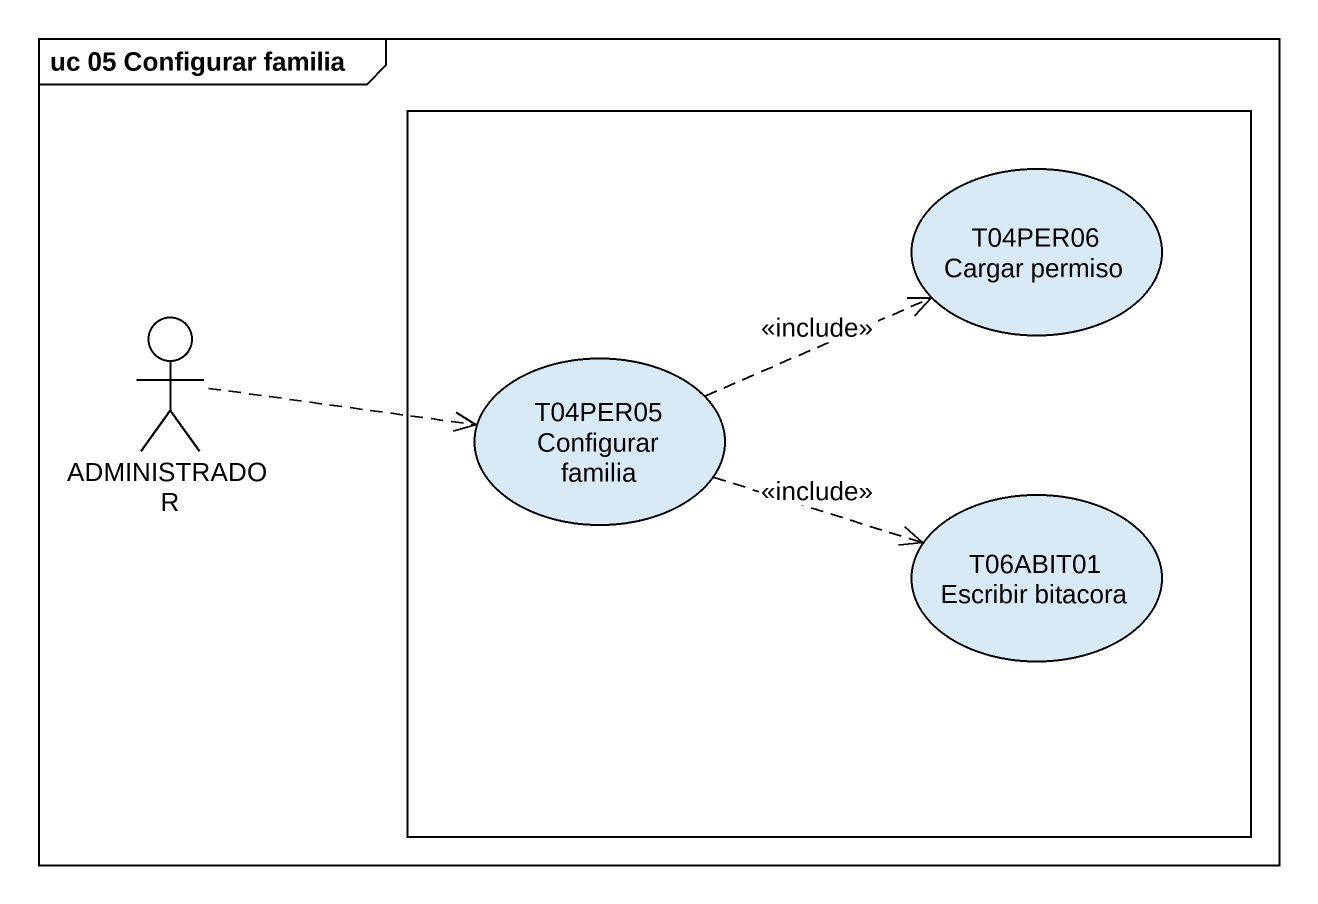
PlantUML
@startuml
mainframe uc 05 Configurar familia
rectangle " " as rectangle1 {
  usecase "T04PER06 Cargar permiso" as T04PER06_Cargar_permiso
  usecase "T04PER05 Configurar familia" as T04PER05_Configurar_familia
  usecase "T06ABIT01 Escribir bitacora" as T06ABIT01_Escribir_bitacora
}
actor ADMINISTRADOR
ADMINISTRADOR .right.> T04PER05_Configurar_familia
T04PER05_Configurar_familia .right.> T04PER06_Cargar_permiso : <<include>>
T04PER05_Configurar_familia .right.> T06ABIT01_Escribir_bitacora : <<include>>
@enduml
